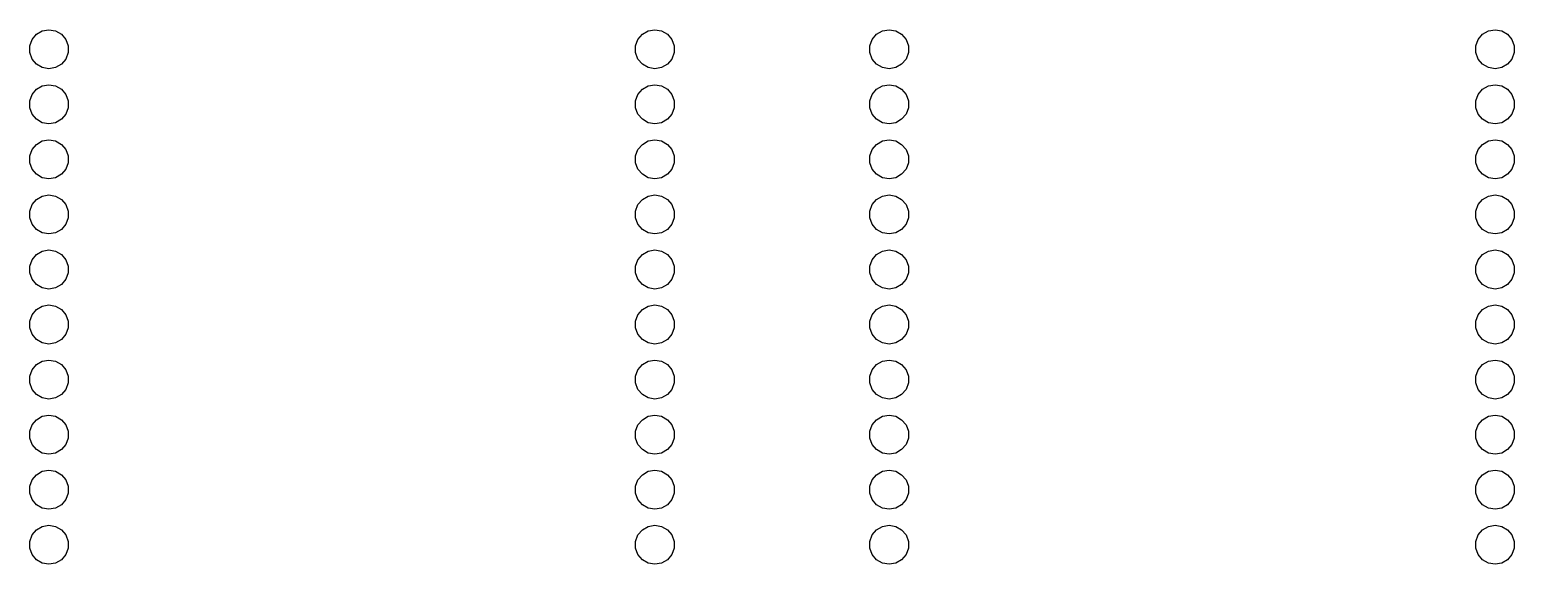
# Model space of a CAD drawing. Extents: x 25 to 346, y -457 to -16.
# Drawn here: x 112.5 to 180.9, y -345.7 to -321 of the extents above; entities that cross this region are included whole.
import ezdxf

# ---------------------------------------------------------------- set-up
doc = ezdxf.new("R2010")
doc.units = 0
doc.header["$MEASUREMENT"] = 0
doc.layers.add('BLACK', color=7, linetype='CONTINUOUS')

msp = doc.modelspace()

# ---------------------------------------------------------------- linework, layer by layer
at = {"layer": 'Black'}
for p, q in [((112.459, -321.788), (112.566, -321.494)), ((112.566, -321.494), (112.768, -321.254)), ((112.768, -321.254), (113.039, -321.097)), ((113.039, -321.097), (113.347, -321.043)), ((113.347, -321.043), (113.656, -321.097)), ((113.656, -321.097), (113.927, -321.254)), ((113.927, -321.254), (114.129, -321.494)), ((114.129, -321.494), (114.236, -321.788)), ((140.399, -321.788), (140.506, -321.494)), ((140.506, -321.494), (140.708, -321.254)), ((140.708, -321.254), (140.979, -321.097)), ((140.979, -321.097), (141.287, -321.043)), ((141.287, -321.043), (141.596, -321.097)), ((141.596, -321.097), (141.867, -321.254)), ((141.867, -321.254), (142.069, -321.494)), ((142.069, -321.494), (142.176, -321.788)), ((151.194, -321.788), (151.301, -321.494)), ((151.301, -321.494), (151.503, -321.254)), ((151.503, -321.254), (151.774, -321.097)), ((151.774, -321.097), (152.082, -321.043)), ((152.082, -321.043), (152.391, -321.097)), ((152.391, -321.097), (152.662, -321.254)), ((152.662, -321.254), (152.864, -321.494)), ((152.864, -321.494), (152.971, -321.788)), ((179.134, -321.788), (179.241, -321.494)), ((179.241, -321.494), (179.443, -321.254)), ((179.443, -321.254), (179.714, -321.097)), ((179.714, -321.097), (180.022, -321.043)), ((180.022, -321.043), (180.331, -321.097)), ((180.331, -321.097), (180.602, -321.254)), ((180.602, -321.254), (180.804, -321.494)), ((180.804, -321.494), (180.911, -321.788)), ((112.459, -322.102), (112.459, -321.788)), ((112.566, -322.396), (112.459, -322.102)), ((112.768, -322.636), (112.566, -322.396)), ((114.129, -322.396), (113.927, -322.636)), ((114.236, -322.102), (114.129, -322.396)), ((114.236, -321.788), (114.236, -322.102)), ((140.399, -322.102), (140.399, -321.788)), ((140.506, -322.396), (140.399, -322.102)), ((140.708, -322.636), (140.506, -322.396)), ((142.069, -322.396), (141.867, -322.636)), ((142.176, -322.102), (142.069, -322.396)), ((142.176, -321.788), (142.176, -322.102)), ((151.194, -322.102), (151.194, -321.788)), ((151.301, -322.396), (151.194, -322.102)), ((151.503, -322.636), (151.301, -322.396)), ((152.864, -322.396), (152.662, -322.636)), ((152.971, -322.102), (152.864, -322.396)), ((152.971, -321.788), (152.971, -322.102)), ((179.134, -322.102), (179.134, -321.788)), ((179.241, -322.396), (179.134, -322.102)), ((179.443, -322.636), (179.241, -322.396)), ((180.804, -322.396), (180.602, -322.636)), ((180.911, -322.102), (180.804, -322.396)), ((180.911, -321.788), (180.911, -322.102)), ((113.039, -322.793), (112.768, -322.636)), ((113.347, -322.847), (113.039, -322.793)), ((113.656, -322.793), (113.347, -322.847)), ((113.927, -322.636), (113.656, -322.793)), ((140.979, -322.793), (140.708, -322.636)), ((141.287, -322.847), (140.979, -322.793)), ((141.596, -322.793), (141.287, -322.847)), ((141.867, -322.636), (141.596, -322.793)), ((151.774, -322.793), (151.503, -322.636)), ((152.082, -322.847), (151.774, -322.793)), ((152.391, -322.793), (152.082, -322.847)), ((152.662, -322.636), (152.391, -322.793)), ((179.714, -322.793), (179.443, -322.636)), ((180.022, -322.847), (179.714, -322.793)), ((180.331, -322.793), (180.022, -322.847)), ((180.602, -322.636), (180.331, -322.793)), ((112.768, -323.794), (113.039, -323.637)), ((113.039, -323.637), (113.347, -323.583)), ((113.347, -323.583), (113.656, -323.637)), ((113.656, -323.637), (113.927, -323.794)), ((140.708, -323.794), (140.979, -323.637)), ((140.979, -323.637), (141.287, -323.583)), ((141.287, -323.583), (141.596, -323.637)), ((141.596, -323.637), (141.867, -323.794)), ((151.503, -323.794), (151.774, -323.637)), ((151.774, -323.637), (152.082, -323.583)), ((152.082, -323.583), (152.391, -323.637)), ((152.391, -323.637), (152.662, -323.794)), ((179.443, -323.794), (179.714, -323.637)), ((179.714, -323.637), (180.022, -323.583)), ((180.022, -323.583), (180.331, -323.637)), ((180.331, -323.637), (180.602, -323.794)), ((112.459, -324.328), (112.566, -324.034)), ((112.459, -324.642), (112.459, -324.328)), ((112.566, -324.034), (112.768, -323.794)), ((113.927, -323.794), (114.129, -324.034)), ((114.129, -324.034), (114.236, -324.328)), ((114.236, -324.328), (114.236, -324.642)), ((140.399, -324.328), (140.506, -324.034)), ((140.399, -324.642), (140.399, -324.328)), ((140.506, -324.034), (140.708, -323.794)), ((141.867, -323.794), (142.069, -324.034)), ((142.069, -324.034), (142.176, -324.328)), ((142.176, -324.328), (142.176, -324.642)), ((151.194, -324.328), (151.301, -324.034)), ((151.194, -324.642), (151.194, -324.328)), ((151.301, -324.034), (151.503, -323.794)), ((152.662, -323.794), (152.864, -324.034)), ((152.864, -324.034), (152.971, -324.328)), ((152.971, -324.328), (152.971, -324.642)), ((179.134, -324.328), (179.241, -324.034)), ((179.134, -324.642), (179.134, -324.328)), ((179.241, -324.034), (179.443, -323.794)), ((180.602, -323.794), (180.804, -324.034)), ((180.804, -324.034), (180.911, -324.328)), ((180.911, -324.328), (180.911, -324.642)), ((112.566, -324.936), (112.459, -324.642)), ((112.768, -325.176), (112.566, -324.936)), ((114.129, -324.936), (113.927, -325.176)), ((114.236, -324.642), (114.129, -324.936)), ((140.506, -324.936), (140.399, -324.642)), ((140.708, -325.176), (140.506, -324.936)), ((142.069, -324.936), (141.867, -325.176)), ((142.176, -324.642), (142.069, -324.936)), ((151.301, -324.936), (151.194, -324.642)), ((151.503, -325.176), (151.301, -324.936)), ((152.864, -324.936), (152.662, -325.176)), ((152.971, -324.642), (152.864, -324.936)), ((179.241, -324.936), (179.134, -324.642)), ((179.443, -325.176), (179.241, -324.936)), ((180.804, -324.936), (180.602, -325.176)), ((180.911, -324.642), (180.804, -324.936)), ((113.039, -325.333), (112.768, -325.176)), ((113.347, -325.387), (113.039, -325.333)), ((113.656, -325.333), (113.347, -325.387)), ((113.927, -325.176), (113.656, -325.333)), ((140.979, -325.333), (140.708, -325.176)), ((141.287, -325.387), (140.979, -325.333)), ((141.596, -325.333), (141.287, -325.387)), ((141.867, -325.176), (141.596, -325.333)), ((151.774, -325.333), (151.503, -325.176)), ((152.082, -325.387), (151.774, -325.333)), ((152.391, -325.333), (152.082, -325.387)), ((152.662, -325.176), (152.391, -325.333)), ((179.714, -325.333), (179.443, -325.176)), ((180.022, -325.387), (179.714, -325.333)), ((180.331, -325.333), (180.022, -325.387)), ((180.602, -325.176), (180.331, -325.333)), ((112.566, -326.574), (112.768, -326.334)), ((112.768, -326.334), (113.039, -326.177)), ((113.039, -326.177), (113.347, -326.123)), ((113.347, -326.123), (113.656, -326.177)), ((113.656, -326.177), (113.927, -326.334)), ((113.927, -326.334), (114.129, -326.574)), ((140.506, -326.574), (140.708, -326.334)), ((140.708, -326.334), (140.979, -326.177)), ((140.979, -326.177), (141.287, -326.123)), ((141.287, -326.123), (141.596, -326.177)), ((141.596, -326.177), (141.867, -326.334)), ((141.867, -326.334), (142.069, -326.574)), ((151.301, -326.574), (151.503, -326.334)), ((151.503, -326.334), (151.774, -326.177)), ((151.774, -326.177), (152.082, -326.123)), ((152.082, -326.123), (152.391, -326.177)), ((152.391, -326.177), (152.662, -326.334)), ((152.662, -326.334), (152.864, -326.574)), ((179.241, -326.574), (179.443, -326.334)), ((179.443, -326.334), (179.714, -326.177)), ((179.714, -326.177), (180.022, -326.123)), ((180.022, -326.123), (180.331, -326.177)), ((180.331, -326.177), (180.602, -326.334)), ((180.602, -326.334), (180.804, -326.574)), ((112.459, -326.868), (112.566, -326.574)), ((112.459, -327.182), (112.459, -326.868)), ((112.566, -327.476), (112.459, -327.182)), ((114.129, -326.574), (114.236, -326.868)), ((114.236, -327.182), (114.129, -327.476)), ((114.236, -326.868), (114.236, -327.182)), ((140.399, -326.868), (140.506, -326.574)), ((140.399, -327.182), (140.399, -326.868)), ((140.506, -327.476), (140.399, -327.182)), ((142.069, -326.574), (142.176, -326.868)), ((142.176, -327.182), (142.069, -327.476)), ((142.176, -326.868), (142.176, -327.182)), ((151.194, -326.868), (151.301, -326.574)), ((151.194, -327.182), (151.194, -326.868)), ((151.301, -327.476), (151.194, -327.182)), ((152.864, -326.574), (152.971, -326.868)), ((152.971, -327.182), (152.864, -327.476)), ((152.971, -326.868), (152.971, -327.182)), ((179.134, -326.868), (179.241, -326.574)), ((179.134, -327.182), (179.134, -326.868)), ((179.241, -327.476), (179.134, -327.182)), ((180.804, -326.574), (180.911, -326.868)), ((180.911, -327.182), (180.804, -327.476)), ((180.911, -326.868), (180.911, -327.182)), ((112.768, -327.716), (112.566, -327.476)), ((113.039, -327.873), (112.768, -327.716)), ((113.347, -327.927), (113.039, -327.873)), ((113.656, -327.873), (113.347, -327.927)), ((113.927, -327.716), (113.656, -327.873)), ((114.129, -327.476), (113.927, -327.716)), ((140.708, -327.716), (140.506, -327.476)), ((140.979, -327.873), (140.708, -327.716)), ((141.287, -327.927), (140.979, -327.873)), ((141.596, -327.873), (141.287, -327.927)), ((141.867, -327.716), (141.596, -327.873)), ((142.069, -327.476), (141.867, -327.716)), ((151.503, -327.716), (151.301, -327.476)), ((151.774, -327.873), (151.503, -327.716)), ((152.082, -327.927), (151.774, -327.873)), ((152.391, -327.873), (152.082, -327.927)), ((152.662, -327.716), (152.391, -327.873)), ((152.864, -327.476), (152.662, -327.716)), ((179.443, -327.716), (179.241, -327.476)), ((179.714, -327.873), (179.443, -327.716)), ((180.022, -327.927), (179.714, -327.873)), ((180.331, -327.873), (180.022, -327.927)), ((180.602, -327.716), (180.331, -327.873)), ((180.804, -327.476), (180.602, -327.716)), ((112.459, -329.408), (112.566, -329.114)), ((112.566, -329.114), (112.768, -328.874)), ((112.768, -328.874), (113.039, -328.717)), ((113.039, -328.717), (113.347, -328.663)), ((113.347, -328.663), (113.656, -328.717)), ((113.656, -328.717), (113.927, -328.874)), ((113.927, -328.874), (114.129, -329.114)), ((114.129, -329.114), (114.236, -329.408)), ((140.399, -329.408), (140.506, -329.114)), ((140.506, -329.114), (140.708, -328.874)), ((140.708, -328.874), (140.979, -328.717)), ((140.979, -328.717), (141.287, -328.663)), ((141.287, -328.663), (141.596, -328.717)), ((141.596, -328.717), (141.867, -328.874)), ((141.867, -328.874), (142.069, -329.114)), ((142.069, -329.114), (142.176, -329.408)), ((151.194, -329.408), (151.301, -329.114)), ((151.301, -329.114), (151.503, -328.874)), ((151.503, -328.874), (151.774, -328.717)), ((151.774, -328.717), (152.082, -328.663)), ((152.082, -328.663), (152.391, -328.717)), ((152.391, -328.717), (152.662, -328.874)), ((152.662, -328.874), (152.864, -329.114)), ((152.864, -329.114), (152.971, -329.408)), ((179.134, -329.408), (179.241, -329.114)), ((179.241, -329.114), (179.443, -328.874)), ((179.443, -328.874), (179.714, -328.717)), ((179.714, -328.717), (180.022, -328.663)), ((180.022, -328.663), (180.331, -328.717)), ((180.331, -328.717), (180.602, -328.874)), ((180.602, -328.874), (180.804, -329.114)), ((180.804, -329.114), (180.911, -329.408)), ((112.459, -329.722), (112.459, -329.408)), ((112.566, -330.016), (112.459, -329.722)), ((114.236, -329.722), (114.129, -330.016)), ((114.236, -329.408), (114.236, -329.722)), ((140.399, -329.722), (140.399, -329.408)), ((140.506, -330.016), (140.399, -329.722)), ((142.176, -329.722), (142.069, -330.016)), ((142.176, -329.408), (142.176, -329.722)), ((151.194, -329.722), (151.194, -329.408)), ((151.301, -330.016), (151.194, -329.722)), ((152.971, -329.722), (152.864, -330.016)), ((152.971, -329.408), (152.971, -329.722)), ((179.134, -329.722), (179.134, -329.408)), ((179.241, -330.016), (179.134, -329.722)), ((180.911, -329.722), (180.804, -330.016)), ((180.911, -329.408), (180.911, -329.722)), ((112.768, -330.256), (112.566, -330.016)), ((113.039, -330.413), (112.768, -330.256)), ((113.347, -330.467), (113.039, -330.413)), ((113.656, -330.413), (113.347, -330.467)), ((113.927, -330.256), (113.656, -330.413)), ((114.129, -330.016), (113.927, -330.256)), ((140.708, -330.256), (140.506, -330.016)), ((140.979, -330.413), (140.708, -330.256)), ((141.287, -330.467), (140.979, -330.413)), ((141.596, -330.413), (141.287, -330.467)), ((141.867, -330.256), (141.596, -330.413)), ((142.069, -330.016), (141.867, -330.256)), ((151.503, -330.256), (151.301, -330.016)), ((151.774, -330.413), (151.503, -330.256)), ((152.082, -330.467), (151.774, -330.413)), ((152.391, -330.413), (152.082, -330.467)), ((152.662, -330.256), (152.391, -330.413)), ((152.864, -330.016), (152.662, -330.256)), ((179.443, -330.256), (179.241, -330.016)), ((179.714, -330.413), (179.443, -330.256)), ((180.022, -330.467), (179.714, -330.413)), ((180.331, -330.413), (180.022, -330.467)), ((180.602, -330.256), (180.331, -330.413)), ((180.804, -330.016), (180.602, -330.256)), ((112.768, -331.414), (113.039, -331.257)), ((113.039, -331.257), (113.347, -331.203)), ((113.347, -331.203), (113.656, -331.257)), ((113.656, -331.257), (113.927, -331.414)), ((140.708, -331.414), (140.979, -331.257)), ((140.979, -331.257), (141.287, -331.203)), ((141.287, -331.203), (141.596, -331.257)), ((141.596, -331.257), (141.867, -331.414)), ((151.503, -331.414), (151.774, -331.257)), ((151.774, -331.257), (152.082, -331.203)), ((152.082, -331.203), (152.391, -331.257)), ((152.391, -331.257), (152.662, -331.414)), ((179.443, -331.414), (179.714, -331.257)), ((179.714, -331.257), (180.022, -331.203)), ((180.022, -331.203), (180.331, -331.257)), ((180.331, -331.257), (180.602, -331.414)), ((112.459, -331.948), (112.566, -331.654)), ((112.459, -332.262), (112.459, -331.948)), ((112.566, -331.654), (112.768, -331.414)), ((113.927, -331.414), (114.129, -331.654)), ((114.129, -331.654), (114.236, -331.948)), ((114.236, -331.948), (114.236, -332.262)), ((140.399, -331.948), (140.506, -331.654)), ((140.399, -332.262), (140.399, -331.948)), ((140.506, -331.654), (140.708, -331.414)), ((141.867, -331.414), (142.069, -331.654)), ((142.069, -331.654), (142.176, -331.948)), ((142.176, -331.948), (142.176, -332.262)), ((151.194, -331.948), (151.301, -331.654)), ((151.194, -332.262), (151.194, -331.948)), ((151.301, -331.654), (151.503, -331.414)), ((152.662, -331.414), (152.864, -331.654)), ((152.864, -331.654), (152.971, -331.948)), ((152.971, -331.948), (152.971, -332.262)), ((179.134, -331.948), (179.241, -331.654)), ((179.134, -332.262), (179.134, -331.948)), ((179.241, -331.654), (179.443, -331.414)), ((180.602, -331.414), (180.804, -331.654)), ((180.804, -331.654), (180.911, -331.948)), ((180.911, -331.948), (180.911, -332.262)), ((112.566, -332.556), (112.459, -332.262)), ((112.768, -332.796), (112.566, -332.556)), ((114.129, -332.556), (113.927, -332.796)), ((114.236, -332.262), (114.129, -332.556)), ((140.506, -332.556), (140.399, -332.262)), ((140.708, -332.796), (140.506, -332.556)), ((142.069, -332.556), (141.867, -332.796)), ((142.176, -332.262), (142.069, -332.556)), ((151.301, -332.556), (151.194, -332.262)), ((151.503, -332.796), (151.301, -332.556)), ((152.864, -332.556), (152.662, -332.796)), ((152.971, -332.262), (152.864, -332.556)), ((179.241, -332.556), (179.134, -332.262)), ((179.443, -332.796), (179.241, -332.556)), ((180.804, -332.556), (180.602, -332.796)), ((180.911, -332.262), (180.804, -332.556)), ((113.039, -332.953), (112.768, -332.796)), ((113.347, -333.007), (113.039, -332.953)), ((113.656, -332.953), (113.347, -333.007)), ((113.927, -332.796), (113.656, -332.953)), ((140.979, -332.953), (140.708, -332.796)), ((141.287, -333.007), (140.979, -332.953)), ((141.596, -332.953), (141.287, -333.007)), ((141.867, -332.796), (141.596, -332.953)), ((151.774, -332.953), (151.503, -332.796)), ((152.082, -333.007), (151.774, -332.953)), ((152.391, -332.953), (152.082, -333.007)), ((152.662, -332.796), (152.391, -332.953)), ((179.714, -332.953), (179.443, -332.796)), ((180.022, -333.007), (179.714, -332.953)), ((180.331, -332.953), (180.022, -333.007)), ((180.602, -332.796), (180.331, -332.953)), ((112.566, -334.194), (112.768, -333.954)), ((112.768, -333.954), (113.039, -333.797)), ((113.039, -333.797), (113.347, -333.743)), ((113.347, -333.743), (113.656, -333.797)), ((113.656, -333.797), (113.927, -333.954)), ((113.927, -333.954), (114.129, -334.194)), ((140.506, -334.194), (140.708, -333.954)), ((140.708, -333.954), (140.979, -333.797)), ((140.979, -333.797), (141.287, -333.743)), ((141.287, -333.743), (141.596, -333.797)), ((141.596, -333.797), (141.867, -333.954)), ((141.867, -333.954), (142.069, -334.194)), ((151.301, -334.194), (151.503, -333.954)), ((151.503, -333.954), (151.774, -333.797)), ((151.774, -333.797), (152.082, -333.743)), ((152.082, -333.743), (152.391, -333.797)), ((152.391, -333.797), (152.662, -333.954)), ((152.662, -333.954), (152.864, -334.194)), ((179.241, -334.194), (179.443, -333.954)), ((179.443, -333.954), (179.714, -333.797)), ((179.714, -333.797), (180.022, -333.743)), ((180.022, -333.743), (180.331, -333.797)), ((180.331, -333.797), (180.602, -333.954)), ((180.602, -333.954), (180.804, -334.194)), ((112.459, -334.488), (112.566, -334.194)), ((112.459, -334.802), (112.459, -334.488)), ((114.129, -334.194), (114.236, -334.488)), ((114.236, -334.488), (114.236, -334.802)), ((140.399, -334.488), (140.506, -334.194)), ((140.399, -334.802), (140.399, -334.488)), ((142.069, -334.194), (142.176, -334.488)), ((142.176, -334.488), (142.176, -334.802)), ((151.194, -334.488), (151.301, -334.194)), ((151.194, -334.802), (151.194, -334.488)), ((152.864, -334.194), (152.971, -334.488)), ((152.971, -334.488), (152.971, -334.802)), ((179.134, -334.488), (179.241, -334.194)), ((179.134, -334.802), (179.134, -334.488)), ((180.804, -334.194), (180.911, -334.488)), ((180.911, -334.488), (180.911, -334.802)), ((112.566, -335.096), (112.459, -334.802)), ((112.768, -335.336), (112.566, -335.096)), ((113.039, -335.493), (112.768, -335.336)), ((113.927, -335.336), (113.656, -335.493)), ((114.129, -335.096), (113.927, -335.336)), ((114.236, -334.802), (114.129, -335.096)), ((140.506, -335.096), (140.399, -334.802)), ((140.708, -335.336), (140.506, -335.096)), ((140.979, -335.493), (140.708, -335.336)), ((141.867, -335.336), (141.596, -335.493)), ((142.069, -335.096), (141.867, -335.336)), ((142.176, -334.802), (142.069, -335.096)), ((151.301, -335.096), (151.194, -334.802)), ((151.503, -335.336), (151.301, -335.096)), ((151.774, -335.493), (151.503, -335.336)), ((152.662, -335.336), (152.391, -335.493)), ((152.864, -335.096), (152.662, -335.336)), ((152.971, -334.802), (152.864, -335.096)), ((179.241, -335.096), (179.134, -334.802)), ((179.443, -335.336), (179.241, -335.096)), ((179.714, -335.493), (179.443, -335.336)), ((180.602, -335.336), (180.331, -335.493)), ((180.804, -335.096), (180.602, -335.336)), ((180.911, -334.802), (180.804, -335.096)), ((113.347, -335.547), (113.039, -335.493)), ((113.656, -335.493), (113.347, -335.547)), ((141.287, -335.547), (140.979, -335.493)), ((141.596, -335.493), (141.287, -335.547)), ((152.082, -335.547), (151.774, -335.493)), ((152.391, -335.493), (152.082, -335.547)), ((180.022, -335.547), (179.714, -335.493)), ((180.331, -335.493), (180.022, -335.547)), ((112.459, -337.028), (112.566, -336.734)), ((112.566, -336.734), (112.768, -336.494)), ((112.768, -336.494), (113.039, -336.337)), ((113.039, -336.337), (113.347, -336.283)), ((113.347, -336.283), (113.656, -336.337)), ((113.656, -336.337), (113.927, -336.494)), ((113.927, -336.494), (114.129, -336.734)), ((114.129, -336.734), (114.236, -337.028)), ((140.399, -337.028), (140.506, -336.734)), ((140.506, -336.734), (140.708, -336.494)), ((140.708, -336.494), (140.979, -336.337)), ((140.979, -336.337), (141.287, -336.283)), ((141.287, -336.283), (141.596, -336.337)), ((141.596, -336.337), (141.867, -336.494)), ((141.867, -336.494), (142.069, -336.734)), ((142.069, -336.734), (142.176, -337.028)), ((151.194, -337.028), (151.301, -336.734)), ((151.301, -336.734), (151.503, -336.494)), ((151.503, -336.494), (151.774, -336.337)), ((151.774, -336.337), (152.082, -336.283)), ((152.082, -336.283), (152.391, -336.337)), ((152.391, -336.337), (152.662, -336.494)), ((152.662, -336.494), (152.864, -336.734)), ((152.864, -336.734), (152.971, -337.028)), ((179.134, -337.028), (179.241, -336.734)), ((179.241, -336.734), (179.443, -336.494)), ((179.443, -336.494), (179.714, -336.337)), ((179.714, -336.337), (180.022, -336.283)), ((180.022, -336.283), (180.331, -336.337)), ((180.331, -336.337), (180.602, -336.494)), ((180.602, -336.494), (180.804, -336.734)), ((180.804, -336.734), (180.911, -337.028)), ((112.459, -337.342), (112.459, -337.028)), ((112.566, -337.636), (112.459, -337.342)), ((114.236, -337.342), (114.129, -337.636)), ((114.236, -337.028), (114.236, -337.342)), ((140.399, -337.342), (140.399, -337.028)), ((140.506, -337.636), (140.399, -337.342)), ((142.176, -337.342), (142.069, -337.636)), ((142.176, -337.028), (142.176, -337.342)), ((151.194, -337.342), (151.194, -337.028)), ((151.301, -337.636), (151.194, -337.342)), ((152.971, -337.342), (152.864, -337.636)), ((152.971, -337.028), (152.971, -337.342)), ((179.134, -337.342), (179.134, -337.028)), ((179.241, -337.636), (179.134, -337.342)), ((180.911, -337.342), (180.804, -337.636)), ((180.911, -337.028), (180.911, -337.342)), ((112.768, -337.876), (112.566, -337.636)), ((113.039, -338.033), (112.768, -337.876)), ((113.347, -338.087), (113.039, -338.033)), ((113.656, -338.033), (113.347, -338.087)), ((113.927, -337.876), (113.656, -338.033)), ((114.129, -337.636), (113.927, -337.876)), ((140.708, -337.876), (140.506, -337.636)), ((140.979, -338.033), (140.708, -337.876)), ((141.287, -338.087), (140.979, -338.033)), ((141.596, -338.033), (141.287, -338.087)), ((141.867, -337.876), (141.596, -338.033)), ((142.069, -337.636), (141.867, -337.876)), ((151.503, -337.876), (151.301, -337.636)), ((151.774, -338.033), (151.503, -337.876)), ((152.082, -338.087), (151.774, -338.033)), ((152.391, -338.033), (152.082, -338.087)), ((152.662, -337.876), (152.391, -338.033)), ((152.864, -337.636), (152.662, -337.876)), ((179.443, -337.876), (179.241, -337.636)), ((179.714, -338.033), (179.443, -337.876)), ((180.022, -338.087), (179.714, -338.033)), ((180.331, -338.033), (180.022, -338.087)), ((180.602, -337.876), (180.331, -338.033)), ((180.804, -337.636), (180.602, -337.876)), ((113.039, -338.877), (113.347, -338.823)), ((113.347, -338.823), (113.656, -338.877)), ((140.979, -338.877), (141.287, -338.823)), ((141.287, -338.823), (141.596, -338.877)), ((151.774, -338.877), (152.082, -338.823)), ((152.082, -338.823), (152.391, -338.877)), ((179.714, -338.877), (180.022, -338.823)), ((180.022, -338.823), (180.331, -338.877)), ((112.459, -339.568), (112.566, -339.274)), ((112.566, -339.274), (112.768, -339.034)), ((112.768, -339.034), (113.039, -338.877)), ((113.656, -338.877), (113.927, -339.034)), ((113.927, -339.034), (114.129, -339.274)), ((114.129, -339.274), (114.236, -339.568)), ((140.399, -339.568), (140.506, -339.274)), ((140.506, -339.274), (140.708, -339.034)), ((140.708, -339.034), (140.979, -338.877)), ((141.596, -338.877), (141.867, -339.034)), ((141.867, -339.034), (142.069, -339.274)), ((142.069, -339.274), (142.176, -339.568)), ((151.194, -339.568), (151.301, -339.274)), ((151.301, -339.274), (151.503, -339.034)), ((151.503, -339.034), (151.774, -338.877)), ((152.391, -338.877), (152.662, -339.034)), ((152.662, -339.034), (152.864, -339.274)), ((152.864, -339.274), (152.971, -339.568)), ((179.134, -339.568), (179.241, -339.274)), ((179.241, -339.274), (179.443, -339.034)), ((179.443, -339.034), (179.714, -338.877)), ((180.331, -338.877), (180.602, -339.034)), ((180.602, -339.034), (180.804, -339.274)), ((180.804, -339.274), (180.911, -339.568)), ((112.459, -339.882), (112.459, -339.568)), ((112.566, -340.176), (112.459, -339.882)), ((112.768, -340.416), (112.566, -340.176)), ((114.129, -340.176), (113.927, -340.416)), ((114.236, -339.882), (114.129, -340.176)), ((114.236, -339.568), (114.236, -339.882)), ((140.399, -339.882), (140.399, -339.568)), ((140.506, -340.176), (140.399, -339.882)), ((140.708, -340.416), (140.506, -340.176)), ((142.069, -340.176), (141.867, -340.416)), ((142.176, -339.882), (142.069, -340.176)), ((142.176, -339.568), (142.176, -339.882)), ((151.194, -339.882), (151.194, -339.568)), ((151.301, -340.176), (151.194, -339.882)), ((151.503, -340.416), (151.301, -340.176)), ((152.864, -340.176), (152.662, -340.416)), ((152.971, -339.882), (152.864, -340.176)), ((152.971, -339.568), (152.971, -339.882)), ((179.134, -339.882), (179.134, -339.568)), ((179.241, -340.176), (179.134, -339.882)), ((179.443, -340.416), (179.241, -340.176)), ((180.804, -340.176), (180.602, -340.416)), ((180.911, -339.882), (180.804, -340.176)), ((180.911, -339.568), (180.911, -339.882)), ((113.039, -340.573), (112.768, -340.416)), ((113.347, -340.627), (113.039, -340.573)), ((113.656, -340.573), (113.347, -340.627)), ((113.927, -340.416), (113.656, -340.573)), ((140.979, -340.573), (140.708, -340.416)), ((141.287, -340.627), (140.979, -340.573)), ((141.596, -340.573), (141.287, -340.627)), ((141.867, -340.416), (141.596, -340.573)), ((151.774, -340.573), (151.503, -340.416)), ((152.082, -340.627), (151.774, -340.573)), ((152.391, -340.573), (152.082, -340.627)), ((152.662, -340.416), (152.391, -340.573)), ((179.714, -340.573), (179.443, -340.416)), ((180.022, -340.627), (179.714, -340.573)), ((180.331, -340.573), (180.022, -340.627)), ((180.602, -340.416), (180.331, -340.573)), ((112.566, -341.814), (112.768, -341.574)), ((112.768, -341.574), (113.039, -341.417)), ((113.039, -341.417), (113.347, -341.363)), ((113.347, -341.363), (113.656, -341.417)), ((113.656, -341.417), (113.927, -341.574)), ((113.927, -341.574), (114.129, -341.814)), ((140.506, -341.814), (140.708, -341.574)), ((140.708, -341.574), (140.979, -341.417)), ((140.979, -341.417), (141.287, -341.363)), ((141.287, -341.363), (141.596, -341.417)), ((141.596, -341.417), (141.867, -341.574)), ((141.867, -341.574), (142.069, -341.814)), ((151.301, -341.814), (151.503, -341.574)), ((151.503, -341.574), (151.774, -341.417)), ((151.774, -341.417), (152.082, -341.363)), ((152.082, -341.363), (152.391, -341.417)), ((152.391, -341.417), (152.662, -341.574)), ((152.662, -341.574), (152.864, -341.814)), ((179.241, -341.814), (179.443, -341.574)), ((179.443, -341.574), (179.714, -341.417)), ((179.714, -341.417), (180.022, -341.363)), ((180.022, -341.363), (180.331, -341.417)), ((180.331, -341.417), (180.602, -341.574)), ((180.602, -341.574), (180.804, -341.814)), ((112.459, -342.108), (112.566, -341.814)), ((112.459, -342.422), (112.459, -342.108)), ((114.129, -341.814), (114.236, -342.108)), ((114.236, -342.108), (114.236, -342.422)), ((140.399, -342.108), (140.506, -341.814)), ((140.399, -342.422), (140.399, -342.108)), ((142.069, -341.814), (142.176, -342.108)), ((142.176, -342.108), (142.176, -342.422)), ((151.194, -342.108), (151.301, -341.814)), ((151.194, -342.422), (151.194, -342.108)), ((152.864, -341.814), (152.971, -342.108)), ((152.971, -342.108), (152.971, -342.422)), ((179.134, -342.108), (179.241, -341.814)), ((179.134, -342.422), (179.134, -342.108)), ((180.804, -341.814), (180.911, -342.108)), ((180.911, -342.108), (180.911, -342.422)), ((112.566, -342.716), (112.459, -342.422)), ((112.768, -342.956), (112.566, -342.716)), ((114.129, -342.716), (113.927, -342.956)), ((114.236, -342.422), (114.129, -342.716)), ((140.506, -342.716), (140.399, -342.422)), ((140.708, -342.956), (140.506, -342.716)), ((142.069, -342.716), (141.867, -342.956)), ((142.176, -342.422), (142.069, -342.716)), ((151.301, -342.716), (151.194, -342.422)), ((151.503, -342.956), (151.301, -342.716)), ((152.864, -342.716), (152.662, -342.956)), ((152.971, -342.422), (152.864, -342.716)), ((179.241, -342.716), (179.134, -342.422)), ((179.443, -342.956), (179.241, -342.716)), ((180.804, -342.716), (180.602, -342.956)), ((180.911, -342.422), (180.804, -342.716)), ((113.039, -343.113), (112.768, -342.956)), ((113.347, -343.167), (113.039, -343.113)), ((113.656, -343.113), (113.347, -343.167)), ((113.927, -342.956), (113.656, -343.113)), ((140.979, -343.113), (140.708, -342.956)), ((141.287, -343.167), (140.979, -343.113)), ((141.596, -343.113), (141.287, -343.167)), ((141.867, -342.956), (141.596, -343.113)), ((151.774, -343.113), (151.503, -342.956)), ((152.082, -343.167), (151.774, -343.113)), ((152.391, -343.113), (152.082, -343.167)), ((152.662, -342.956), (152.391, -343.113)), ((179.714, -343.113), (179.443, -342.956)), ((180.022, -343.167), (179.714, -343.113)), ((180.331, -343.113), (180.022, -343.167)), ((180.602, -342.956), (180.331, -343.113)), ((112.566, -344.354), (112.768, -344.114)), ((112.768, -344.114), (113.039, -343.957)), ((113.039, -343.957), (113.347, -343.903)), ((113.347, -343.903), (113.656, -343.957)), ((113.656, -343.957), (113.927, -344.114)), ((113.927, -344.114), (114.129, -344.354)), ((140.506, -344.354), (140.708, -344.114)), ((140.708, -344.114), (140.979, -343.957)), ((140.979, -343.957), (141.287, -343.903)), ((141.287, -343.903), (141.596, -343.957)), ((141.596, -343.957), (141.867, -344.114)), ((141.867, -344.114), (142.069, -344.354)), ((151.301, -344.354), (151.503, -344.114)), ((151.503, -344.114), (151.774, -343.957)), ((151.774, -343.957), (152.082, -343.903)), ((152.082, -343.903), (152.391, -343.957)), ((152.391, -343.957), (152.662, -344.114)), ((152.662, -344.114), (152.864, -344.354)), ((179.241, -344.354), (179.443, -344.114)), ((179.443, -344.114), (179.714, -343.957)), ((179.714, -343.957), (180.022, -343.903)), ((180.022, -343.903), (180.331, -343.957)), ((180.331, -343.957), (180.602, -344.114)), ((180.602, -344.114), (180.804, -344.354)), ((112.459, -344.648), (112.566, -344.354)), ((112.459, -344.962), (112.459, -344.648)), ((112.566, -345.256), (112.459, -344.962)), ((114.129, -344.354), (114.236, -344.648)), ((114.236, -344.962), (114.129, -345.256)), ((114.236, -344.648), (114.236, -344.962)), ((140.399, -344.648), (140.506, -344.354)), ((140.399, -344.962), (140.399, -344.648)), ((140.506, -345.256), (140.399, -344.962)), ((142.069, -344.354), (142.176, -344.648)), ((142.176, -344.962), (142.069, -345.256)), ((142.176, -344.648), (142.176, -344.962)), ((151.194, -344.648), (151.301, -344.354)), ((151.194, -344.962), (151.194, -344.648)), ((151.301, -345.256), (151.194, -344.962)), ((152.864, -344.354), (152.971, -344.648)), ((152.971, -344.962), (152.864, -345.256)), ((152.971, -344.648), (152.971, -344.962)), ((179.134, -344.648), (179.241, -344.354)), ((179.134, -344.962), (179.134, -344.648)), ((179.241, -345.256), (179.134, -344.962)), ((180.804, -344.354), (180.911, -344.648)), ((180.911, -344.962), (180.804, -345.256)), ((180.911, -344.648), (180.911, -344.962)), ((112.768, -345.496), (112.566, -345.256)), ((113.039, -345.653), (112.768, -345.496)), ((113.347, -345.707), (113.039, -345.653)), ((113.656, -345.653), (113.347, -345.707)), ((113.927, -345.496), (113.656, -345.653)), ((114.129, -345.256), (113.927, -345.496)), ((140.708, -345.496), (140.506, -345.256)), ((140.979, -345.653), (140.708, -345.496)), ((141.287, -345.707), (140.979, -345.653)), ((141.596, -345.653), (141.287, -345.707)), ((141.867, -345.496), (141.596, -345.653)), ((142.069, -345.256), (141.867, -345.496)), ((151.503, -345.496), (151.301, -345.256)), ((151.774, -345.653), (151.503, -345.496)), ((152.082, -345.707), (151.774, -345.653)), ((152.391, -345.653), (152.082, -345.707)), ((152.662, -345.496), (152.391, -345.653)), ((152.864, -345.256), (152.662, -345.496)), ((179.443, -345.496), (179.241, -345.256)), ((179.714, -345.653), (179.443, -345.496)), ((180.022, -345.707), (179.714, -345.653)), ((180.331, -345.653), (180.022, -345.707)), ((180.602, -345.496), (180.331, -345.653)), ((180.804, -345.256), (180.602, -345.496))]:
    msp.add_line(p, q, dxfattribs=at)

doc.saveas('drawing.dxf')
